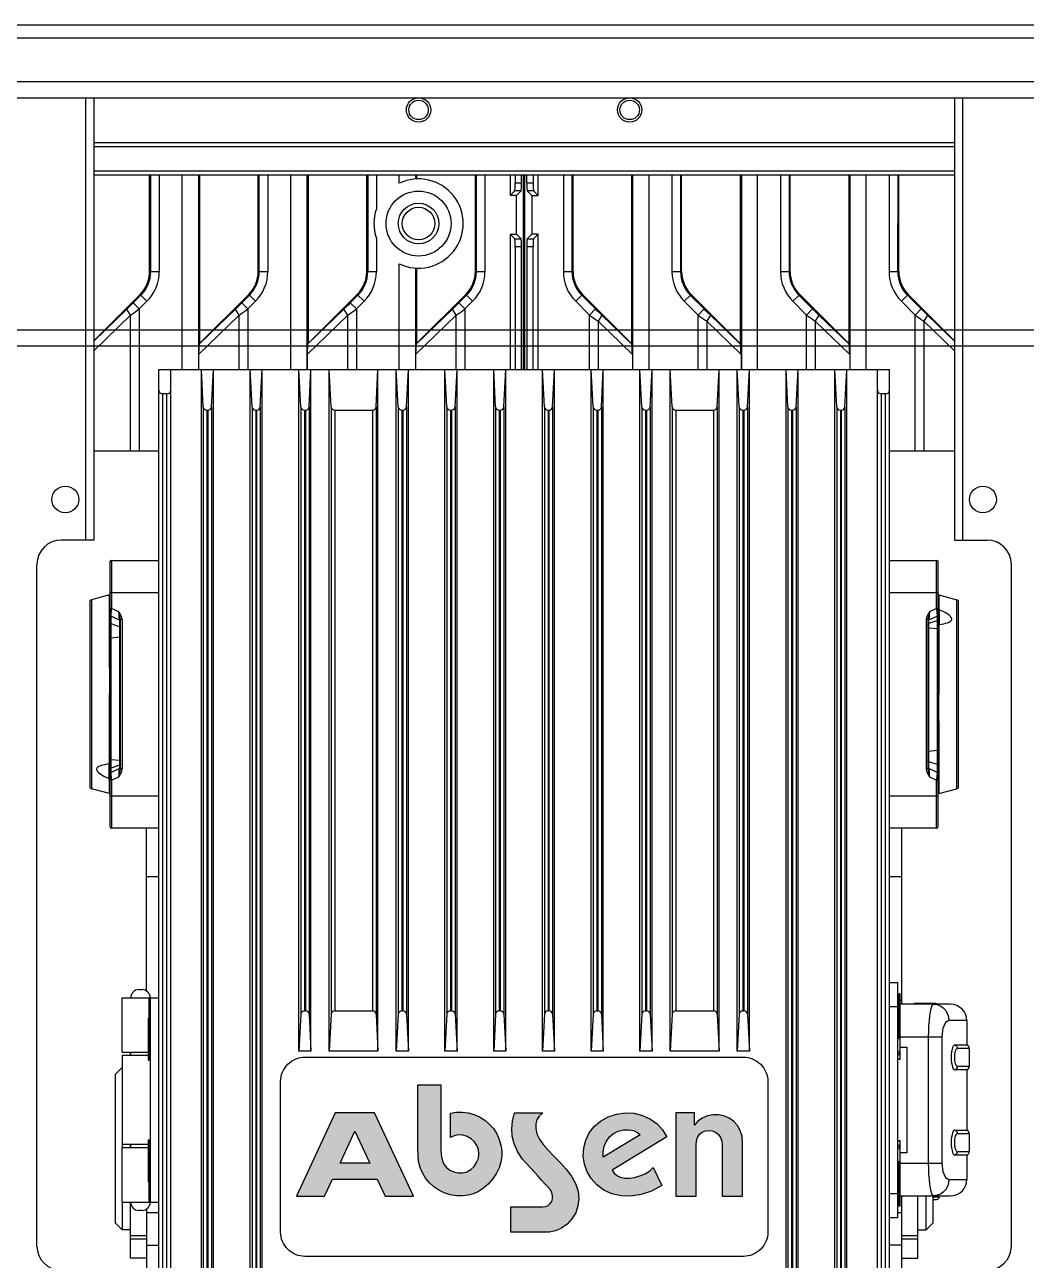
# Model space of a CAD drawing. Header units: millimetres. Extents: x -3132 to 28633, y 682 to 5849.
# Drawn here: x 23249.4 to 23372.7, y 4681 to 4833.2 of the extents above; entities that cross this region are included whole.
import ezdxf

# ---------------------------------------------------------------- set-up
doc = ezdxf.new("R2010")
doc.units = ezdxf.units.MM
doc.layers.add('02___PRT_ALL_AXES', color=7, linetype='Continuous')
doc.layers.add('标准', color=3, linetype='Continuous')

# ---------------------------------------------------------------- blocks, each defined once
blk = doc.blocks.new('ABSEN-LOGO')
at = {"layer": '标准'}
h = blk.add_hatch(color=30, dxfattribs=at)
h.dxf.hatch_style = 1
h.paths.add_polyline_path([(39230.02, -2106.45), (39230.02, -2114.34), (39230.05, -2115.09), (39230.17, -2115.7), (39230.39, -2116.21), (39230.71, -2116.64), (39231.12, -2116.96), (39231.61, -2117.19), (39232.15, -2117.31), (39232.71, -2117.29), (39233.23, -2117.15), (39233.69, -2116.89), (39234.1, -2116.51), (39234.42, -2116.04), (39234.63, -2115.51), (39234.7, -2114.96), (39234.64, -2114.43), (39234.46, -2113.92), (39234.16, -2113.46), (39233.75, -2113.09), (39233.25, -2112.81), (39232.71, -2112.66), (39232.15, -2112.63), (39231.64, -2112.73), (39231.2, -2112.93), (39231.2, -2109.93), (39231.89, -2109.81), (39232.62, -2109.8), (39233.37, -2109.9), (39234.1, -2110.1), (39234.79, -2110.41), (39235.42, -2110.8), (39235.98, -2111.28), (39236.48, -2111.85), (39236.9, -2112.49), (39237.21, -2113.17), (39237.42, -2113.87), (39237.52, -2114.56), (39237.52, -2115.24), (39237.41, -2115.95), (39237.18, -2116.67), (39236.84, -2117.4), (39236.39, -2118.08), (39235.85, -2118.7), (39235.27, -2119.2), (39234.66, -2119.59), (39234.03, -2119.87), (39233.37, -2120.06), (39232.66, -2120.14), (39231.92, -2120.12), (39231.16, -2120), (39230.43, -2119.76), (39229.76, -2119.44), (39229.14, -2119.02), (39228.6, -2118.52), (39228.13, -2117.94), (39227.74, -2117.3), (39227.46, -2116.62), (39227.27, -2115.89), (39227.2, -2115.12), (39227.19, -2114.28), (39227.19, -2106.45)])
h = blk.add_hatch(color=7, dxfattribs=at)
h.dxf.hatch_style = 1
h.paths.add_polyline_path([(39223.15, -2120.15), (39226.63, -2120.15), (39221.85, -2109.89), (39217, -2109.89), (39212.22, -2120.15), (39215.7, -2120.15), (39216.67, -2118.07), (39222.18, -2118.07)])
h.paths.add_polyline_path([(39219.43, -2112.16), (39221.26, -2116.09), (39217.6, -2116.09)], flags=16)
h.paths.add_polyline_path([(39261.44, -2114.46), (39261.44, -2113.88), (39261.48, -2113.37), (39261.62, -2112.92), (39261.87, -2112.54), (39262.21, -2112.28), (39262.6, -2112.12), (39263.01, -2112.07), (39263.43, -2112.13), (39263.83, -2112.28), (39264.19, -2112.55), (39264.45, -2112.92), (39264.61, -2113.38), (39264.66, -2113.88), (39264.66, -2114.4), (39264.66, -2120.15), (39267.18, -2120.15), (39267.18, -2113.54), (39267.1, -2112.78), (39266.88, -2112.08), (39266.53, -2111.46), (39266.07, -2110.94), (39265.51, -2110.54), (39264.88, -2110.27), (39264.21, -2110.13), (39263.51, -2110.13), (39262.83, -2110.27), (39262.2, -2110.55), (39261.66, -2110.94), (39261.24, -2111.41), (39261.24, -2109.89), (39258.94, -2109.89), (39258.94, -2120.15), (39261.44, -2120.15)])
h.paths.add_polyline_path([(39238.65, -2121.48), (39242.56, -2121.48), (39242.94, -2121.43), (39243.24, -2121.3), (39243.48, -2121.09), (39243.66, -2120.82), (39243.76, -2120.49), (39243.78, -2120.12), (39243.68, -2119.72), (39243.46, -2119.35), (39243.14, -2118.99), (39242.77, -2118.61), (39242.39, -2118.19), (39241.98, -2117.72), (39241.55, -2117.2), (39241.06, -2116.66), (39240.47, -2116.07), (39240.08, -2115.61), (39239.45, -2114.66), (39239.03, -2113.71), (39238.8, -2112.79), (39238.74, -2111.87), (39238.83, -2110.92), (39239.1, -2109.89), (39242.59, -2109.89), (39242.12, -2110.31), (39241.84, -2110.75), (39241.69, -2111.25), (39241.69, -2111.83), (39241.84, -2112.47), (39242.16, -2113.14), (39242.63, -2113.82), (39243.23, -2114.52), (39243.93, -2115.26), (39244.69, -2116.03), (39245.44, -2116.83), (39246.1, -2117.69), (39246.6, -2118.61), (39246.91, -2119.56), (39247, -2120.48), (39246.9, -2121.36), (39246.62, -2122.21), (39246.16, -2122.97), (39245.57, -2123.62), (39244.87, -2124.12), (39244.13, -2124.45), (39243.39, -2124.6), (39242.67, -2124.59), (39238.65, -2124.59)])
h.paths.add_polyline_path([(39257.83, -2112.84), (39251.1, -2116.95), (39251.37, -2117.35), (39251.7, -2117.63), (39252.11, -2117.83), (39252.61, -2117.94), (39253.2, -2117.95), (39253.84, -2117.86), (39254.52, -2117.68), (39255.18, -2117.42), (39255.73, -2117.05), (39256.14, -2116.63), (39257.22, -2118.86), (39255.96, -2119.55), (39254.67, -2119.98), (39253.41, -2120.17), (39252.2, -2120.14), (39251.08, -2119.88), (39250.08, -2119.41), (39249.22, -2118.77), (39248.53, -2118), (39248.02, -2117.15), (39247.69, -2116.22), (39247.55, -2115.24), (39247.61, -2114.23), (39247.86, -2113.26), (39248.29, -2112.38), (39248.9, -2111.59), (39249.68, -2110.92), (39250.62, -2110.4), (39251.65, -2110.05), (39252.74, -2109.89), (39253.82, -2109.95), (39254.86, -2110.21), (39255.81, -2110.66), (39256.64, -2111.27), (39257.31, -2112)])
h.paths.add_polyline_path([(39250.02, -2115.37), (39250.01, -2114.67), (39250.14, -2114), (39250.4, -2113.39), (39250.78, -2112.87), (39251.27, -2112.46), (39251.86, -2112.17), (39252.5, -2112), (39253.15, -2111.98), (39253.74, -2112.09), (39254.23, -2112.33), (39254.57, -2112.63)], flags=16)
blk.add_lwpolyline([(39213.28, -2103.04), (39267.28, -2103.04, -0.414214), (39270.28, -2106.04), (39270.28, -2124.59, -0.414214), (39267.28, -2127.59), (39213.28, -2127.59, -0.414214), (39210.28, -2124.59), (39210.28, -2106.04, -0.414214)], format="xyb", close=True)
at = {"color": 20, "linetype": 'Continuous'}
blk.add_lwpolyline([(39230.02, -2106.45), (39230.02, -2114.34), (39230.05, -2115.09), (39230.17, -2115.7), (39230.39, -2116.21), (39230.71, -2116.64), (39231.12, -2116.96), (39231.61, -2117.19), (39232.15, -2117.31), (39232.71, -2117.29), (39233.23, -2117.15), (39233.69, -2116.89), (39234.1, -2116.51), (39234.42, -2116.04), (39234.63, -2115.51), (39234.7, -2114.96), (39234.64, -2114.43), (39234.46, -2113.92), (39234.16, -2113.46), (39233.75, -2113.09), (39233.25, -2112.81), (39232.71, -2112.66), (39232.15, -2112.63), (39231.64, -2112.73), (39231.2, -2112.93), (39231.2, -2109.93), (39231.89, -2109.81), (39232.62, -2109.8), (39233.37, -2109.9), (39234.1, -2110.1), (39234.79, -2110.41), (39235.42, -2110.8), (39235.98, -2111.28), (39236.48, -2111.85), (39236.9, -2112.49), (39237.21, -2113.17), (39237.42, -2113.87), (39237.52, -2114.56), (39237.52, -2115.24), (39237.41, -2115.95), (39237.18, -2116.67), (39236.84, -2117.4), (39236.39, -2118.08), (39235.85, -2118.7), (39235.27, -2119.2), (39234.66, -2119.59), (39234.03, -2119.87), (39233.37, -2120.06), (39232.66, -2120.14), (39231.92, -2120.12), (39231.16, -2120), (39230.43, -2119.76), (39229.76, -2119.44), (39229.14, -2119.02), (39228.6, -2118.52), (39228.13, -2117.94), (39227.74, -2117.3), (39227.46, -2116.62), (39227.27, -2115.89), (39227.2, -2115.12), (39227.19, -2114.28), (39227.19, -2106.45)], close=True, dxfattribs=at)
at = {"color": 7, "linetype": 'Continuous'}
for points in [[(39223.15, -2120.15), (39226.63, -2120.15), (39221.85, -2109.89), (39217, -2109.89), (39212.22, -2120.15), (39215.7, -2120.15), (39216.67, -2118.07), (39222.18, -2118.07)], [(39238.65, -2121.48), (39242.56, -2121.48), (39242.94, -2121.43), (39243.24, -2121.3), (39243.48, -2121.09), (39243.66, -2120.82), (39243.76, -2120.49), (39243.78, -2120.12), (39243.68, -2119.72), (39243.46, -2119.35), (39243.14, -2118.99), (39242.77, -2118.61), (39242.39, -2118.19), (39241.98, -2117.72), (39241.55, -2117.2), (39241.06, -2116.66), (39240.47, -2116.07), (39240.08, -2115.61), (39239.45, -2114.66), (39239.03, -2113.71), (39238.8, -2112.79), (39238.74, -2111.87), (39238.83, -2110.92), (39239.1, -2109.89), (39242.59, -2109.89), (39242.12, -2110.31), (39241.84, -2110.75), (39241.69, -2111.25), (39241.69, -2111.83), (39241.84, -2112.47), (39242.16, -2113.14), (39242.63, -2113.82), (39243.23, -2114.52), (39243.93, -2115.26), (39244.69, -2116.03), (39245.44, -2116.83), (39246.1, -2117.69), (39246.6, -2118.61), (39246.91, -2119.56), (39247, -2120.48), (39246.9, -2121.36), (39246.62, -2122.21), (39246.16, -2122.97), (39245.57, -2123.62), (39244.87, -2124.12), (39244.13, -2124.45), (39243.39, -2124.6), (39242.67, -2124.59), (39238.65, -2124.59)], [(39257.83, -2112.84), (39251.1, -2116.95), (39251.37, -2117.35), (39251.7, -2117.63), (39252.11, -2117.83), (39252.61, -2117.94), (39253.2, -2117.95), (39253.84, -2117.86), (39254.52, -2117.68), (39255.18, -2117.42), (39255.73, -2117.05), (39256.14, -2116.63), (39257.22, -2118.86), (39255.96, -2119.55), (39254.67, -2119.98), (39253.41, -2120.17), (39252.2, -2120.14), (39251.08, -2119.88), (39250.08, -2119.41), (39249.22, -2118.77), (39248.53, -2118), (39248.02, -2117.15), (39247.69, -2116.22), (39247.55, -2115.24), (39247.61, -2114.23), (39247.86, -2113.26), (39248.29, -2112.38), (39248.9, -2111.59), (39249.68, -2110.92), (39250.62, -2110.4), (39251.65, -2110.05), (39252.74, -2109.89), (39253.82, -2109.95), (39254.86, -2110.21), (39255.81, -2110.66), (39256.64, -2111.27), (39257.31, -2112)], [(39261.44, -2114.46), (39261.44, -2113.88), (39261.48, -2113.37), (39261.62, -2112.92), (39261.87, -2112.54), (39262.21, -2112.28), (39262.6, -2112.12), (39263.01, -2112.07), (39263.43, -2112.13), (39263.83, -2112.28), (39264.19, -2112.55), (39264.45, -2112.92), (39264.61, -2113.38), (39264.66, -2113.88), (39264.66, -2114.4), (39264.66, -2120.15), (39267.18, -2120.15), (39267.18, -2113.54), (39267.1, -2112.78), (39266.88, -2112.08), (39266.53, -2111.46), (39266.07, -2110.94), (39265.51, -2110.54), (39264.88, -2110.27), (39264.21, -2110.13), (39263.51, -2110.13), (39262.83, -2110.27), (39262.2, -2110.55), (39261.66, -2110.94), (39261.24, -2111.41), (39261.24, -2109.89), (39258.94, -2109.89), (39258.94, -2120.15), (39261.44, -2120.15)], [(39219.43, -2112.16), (39221.26, -2116.09), (39217.6, -2116.09)], [(39250.02, -2115.37), (39250.01, -2114.67), (39250.14, -2114), (39250.4, -2113.39), (39250.78, -2112.87), (39251.27, -2112.46), (39251.86, -2112.17), (39252.5, -2112), (39253.15, -2111.98), (39253.74, -2112.09), (39254.23, -2112.33), (39254.57, -2112.63)]]:
    blk.add_lwpolyline(points, close=True, dxfattribs=at)
blk = doc.blocks.new('134567')
at = {"color": 7, "linetype": 'Continuous'}
for p, q in [((3244.08, 385.34), (3667.08, 385.34)), ((3244.08, 378.34), (3667.08, 378.34)), ((3244.08, 376.34), (3667.08, 376.34)), ((3401.58, 376.34), (3401.58, 321.84)), ((3402.58, 376.34), (3402.58, 321.84)), ((3508.58, 376.34), (3508.58, 321.84)), ((3509.58, 376.34), (3509.58, 321.84)), ((3402.58, 370.84), (3508.58, 370.84)), ((3402.58, 370.34), (3508.58, 370.34)), ((3402.58, 367.34), (3508.58, 367.34)), ((3402.58, 366.84), (3508.58, 366.84)), ((3409.46, 354.93), (3409.46, 366.84)), ((3409.59, 354.93), (3409.59, 366.84)), ((3410.65, 366.84), (3410.65, 354.93)), ((3413.46, 342.84), (3413.46, 366.84)), ((3415.46, 366.84), (3415.46, 342.84)), ((3415.6, 366.84), (3415.6, 346.04)), ((3422.83, 354.93), (3422.83, 366.84)), ((3422.96, 354.93), (3422.96, 366.84)), ((3424.02, 366.84), (3424.02, 354.93)), ((3426.83, 342.84), (3426.83, 366.84)), ((3428.83, 366.84), (3428.83, 342.84)), ((3428.97, 366.84), (3428.97, 346.04)), ((3436.2, 354.93), (3436.2, 366.84)), ((3436.33, 366.84), (3436.33, 354.93)), ((3437.39, 366.84), (3437.39, 362.65)), ((3440.2, 365.8), (3440.2, 366.84)), ((3442.2, 366.85), (3442.2, 366.33)), ((3442.34, 366.85), (3442.34, 366.34)), ((3449.57, 354.93), (3449.57, 366.84)), ((3449.7, 354.93), (3449.7, 366.84)), ((3450.76, 366.84), (3450.76, 354.93)), ((3453.86, 366.84), (3453.86, 364.3)), ((3454.48, 366.84), (3454.48, 365.87)), ((3454.48, 365.87), (3455.26, 365.87)), ((3455.26, 365.87), (3455.26, 366.84)), ((3455.48, 366.84), (3455.48, 342.84)), ((3455.68, 342.84), (3455.68, 366.84)), ((3455.9, 365.87), (3455.9, 366.84)), ((3455.9, 365.87), (3456.68, 365.87)), ((3456.68, 366.84), (3456.68, 365.87)), ((3457.3, 364.3), (3457.3, 366.84)), ((3460.41, 366.84), (3460.41, 354.93)), ((3461.46, 366.84), (3461.46, 354.93)), ((3461.6, 354.93), (3461.6, 366.84)), ((3468.82, 366.85), (3468.82, 346.04)), ((3468.97, 342.84), (3468.97, 366.85)), ((3470.96, 342.84), (3470.96, 366.84)), ((3473.78, 366.84), (3473.78, 354.93)), ((3474.83, 366.84), (3474.83, 354.93)), ((3474.97, 354.93), (3474.97, 366.84)), ((3482.19, 366.84), (3482.19, 346.04)), ((3482.34, 366.84), (3482.34, 342.84)), ((3484.33, 342.84), (3484.33, 366.84)), ((3487.15, 366.84), (3487.15, 354.93)), ((3488.21, 366.84), (3488.2, 354.93)), ((3488.34, 354.93), (3488.34, 366.84)), ((3495.56, 366.84), (3495.56, 346.04)), ((3495.71, 342.84), (3495.71, 366.84)), ((3497.7, 342.84), (3497.7, 366.84)), ((3500.52, 366.84), (3500.52, 354.93)), ((3501.58, 366.84), (3501.57, 354.93)), ((3501.71, 354.93), (3501.71, 366.84)), ((3454.43, 364.87), (3453.86, 364.3)), ((3454.64, 364.3), (3453.86, 364.3)), ((3455.21, 364.87), (3454.43, 364.87)), ((3455.21, 364.87), (3454.64, 364.3)), ((3454.64, 359.54), (3454.64, 364.3)), ((3456.52, 364.3), (3455.95, 364.87)), ((3456.73, 364.87), (3455.95, 364.87)), ((3456.52, 364.3), (3456.52, 359.54)), ((3456.52, 364.3), (3457.3, 364.3)), ((3457.3, 364.3), (3456.73, 364.87)), ((3453.86, 359.54), (3453.86, 342.84)), ((3454.43, 358.97), (3453.86, 359.54)), ((3453.86, 359.54), (3454.64, 359.54)), ((3455.21, 358.97), (3454.64, 359.54)), ((3456.52, 359.54), (3455.95, 358.97)), ((3457.3, 359.54), (3456.52, 359.54)), ((3457.3, 359.54), (3456.73, 358.97)), ((3457.3, 342.84), (3457.3, 359.54)), ((3437.39, 359.04), (3437.39, 354.93)), ((3454.43, 358.97), (3455.21, 358.97)), ((3454.48, 357.97), (3454.48, 342.84)), ((3455.26, 357.97), (3454.48, 357.97)), ((3455.26, 342.84), (3455.26, 357.97)), ((3455.9, 357.97), (3455.9, 342.84)), ((3456.68, 357.97), (3455.9, 357.97)), ((3455.95, 358.97), (3456.73, 358.97)), ((3456.68, 342.84), (3456.68, 357.97)), ((3409.46, 354.93), (3410.65, 354.93)), ((3422.83, 354.93), (3424.02, 354.93)), ((3436.2, 354.93), (3437.39, 354.93)), ((3440.2, 342.84), (3440.2, 355.88)), ((3442.2, 355.36), (3442.2, 342.84)), ((3442.34, 355.35), (3442.34, 346.04)), ((3449.57, 354.93), (3450.76, 354.93)), ((3460.41, 354.93), (3461.6, 354.93)), ((3473.78, 354.93), (3474.97, 354.93)), ((3487.15, 354.93), (3488.34, 354.93)), ((3500.52, 354.93), (3501.71, 354.93)), ((3408.29, 352.1), (3402.58, 346.39)), ((3407.43, 351.05), (3408.38, 352)), ((3409.13, 351.26), (3408.29, 352.1)), ((3421.66, 352.1), (3415.6, 346.04)), ((3420.8, 351.05), (3421.75, 352)), ((3422.5, 351.26), (3421.66, 352.1)), ((3435.03, 352.1), (3428.97, 346.04)), ((3435.12, 352), (3434.17, 351.05)), ((3435.87, 351.26), (3435.03, 352.1)), ((3448.4, 352.1), (3442.34, 346.04)), ((3447.54, 351.05), (3448.49, 352)), ((3449.24, 351.26), (3448.4, 352.1)), ((3462.77, 352.1), (3461.93, 351.26)), ((3462.67, 352), (3464.36, 350.32)), ((3468.82, 346.04), (3462.77, 352.1)), ((3476.14, 352.1), (3475.3, 351.26)), ((3476.04, 352), (3477.73, 350.32)), ((3482.19, 346.04), (3476.14, 352.1)), ((3489.51, 352.1), (3488.67, 351.26)), ((3489.41, 352), (3491.1, 350.32)), ((3495.56, 346.04), (3489.51, 352.1)), ((3502.88, 352.1), (3502.04, 351.26)), ((3502.78, 352), (3504.47, 350.32)), ((3508.58, 346.39), (3502.88, 352.1)), ((3406.65, 350.28), (3402.58, 346.36)), ((3407.11, 349.54), (3406.65, 350.28)), ((3407.43, 351.05), (3408.18, 350.31)), ((3408.18, 350.31), (3409.13, 351.26)), ((3408.18, 350.31), (3408.18, 332.84)), ((3420.02, 350.28), (3415.59, 346.01)), ((3420.48, 349.54), (3420.02, 350.28)), ((3420.8, 351.05), (3421.55, 350.31)), ((3421.55, 350.31), (3422.5, 351.26)), ((3421.55, 350.31), (3421.55, 342.84)), ((3433.39, 350.28), (3428.96, 346.01)), ((3433.85, 349.54), (3433.39, 350.28)), ((3434.17, 351.05), (3434.92, 350.31)), ((3434.92, 350.31), (3435.87, 351.26)), ((3434.92, 350.31), (3434.92, 342.84)), ((3446.76, 350.28), (3442.33, 346)), ((3447.22, 349.54), (3446.76, 350.28)), ((3447.54, 351.05), (3448.29, 350.31)), ((3448.29, 350.31), (3449.24, 351.26)), ((3448.29, 350.31), (3448.29, 342.84)), ((3461.93, 351.26), (3463.62, 349.57)), ((3463.62, 349.57), (3464.36, 350.32)), ((3475.3, 351.26), (3476.99, 349.57)), ((3476.99, 349.57), (3477.73, 350.32)), ((3488.67, 351.26), (3490.36, 349.57)), ((3490.36, 349.57), (3491.1, 350.32)), ((3502.04, 351.26), (3503.73, 349.57)), ((3503.73, 349.57), (3504.47, 350.32)), ((3402.58, 345.17), (3407.11, 349.54)), ((3407.11, 332.84), (3407.11, 349.54)), ((3415.52, 344.75), (3420.48, 349.54)), ((3420.48, 342.84), (3420.48, 349.54)), ((3428.89, 344.75), (3433.85, 349.54)), ((3433.85, 342.84), (3433.85, 349.54)), ((3442.26, 344.75), (3447.22, 349.54)), ((3447.22, 342.84), (3447.22, 349.54)), ((3463.62, 342.84), (3463.62, 349.57)), ((3465.15, 349.54), (3464.69, 348.8)), ((3464.69, 348.8), (3464.69, 342.84)), ((3464.69, 348.8), (3468.93, 344.7)), ((3468.86, 345.96), (3465.15, 349.54)), ((3476.99, 342.84), (3476.99, 349.57)), ((3478.52, 349.54), (3478.06, 348.8)), ((3478.06, 348.8), (3478.06, 342.84)), ((3478.06, 348.8), (3482.3, 344.7)), ((3482.23, 345.96), (3478.52, 349.54)), ((3490.36, 342.84), (3490.36, 349.57)), ((3491.89, 349.54), (3491.43, 348.8)), ((3491.43, 348.8), (3491.43, 342.84)), ((3491.43, 348.8), (3495.67, 344.7)), ((3495.6, 345.96), (3491.89, 349.54)), ((3503.73, 332.84), (3503.73, 349.57)), ((3505.26, 349.54), (3504.8, 348.8)), ((3504.8, 348.8), (3504.8, 332.84)), ((3504.8, 348.8), (3508.58, 345.14)), ((3508.58, 346.33), (3505.26, 349.54)), ((3415.52, 344.75), (3415.59, 346.01)), ((3415.59, 346.01), (3415.6, 346.04)), ((3428.89, 344.75), (3428.96, 346.01)), ((3428.96, 346.01), (3428.97, 346.04)), ((3442.26, 344.75), (3442.33, 346)), ((3442.33, 346), (3442.34, 346.04)), ((3468.82, 346.04), (3468.86, 345.96)), ((3468.93, 344.7), (3468.86, 345.96)), ((3482.19, 346.04), (3482.23, 345.96)), ((3482.3, 344.7), (3482.23, 345.96)), ((3495.56, 346.04), (3495.6, 345.96)), ((3495.67, 344.7), (3495.6, 345.96)), ((3415.52, 342.84), (3415.52, 344.75)), ((3428.89, 342.84), (3428.89, 344.75)), ((3442.26, 342.84), (3442.26, 344.75)), ((3468.93, 344.7), (3468.93, 342.84)), ((3482.3, 344.7), (3482.3, 342.84)), ((3495.67, 344.7), (3495.67, 342.84)), ((3410.58, -319.66), (3410.58, 342.84)), ((3410.58, 342.84), (3500.58, 342.84)), ((3412.08, -314.16), (3412.08, 342.84)), ((3416.07, 338.27), (3415.83, 342.84)), ((3415.83, -314.16), (3415.83, 342.84)), ((3417.09, 338.27), (3417.33, 342.84)), ((3417.33, -314.16), (3417.33, 342.84)), ((3421.83, -314.16), (3421.83, 342.84)), ((3422.07, 338.27), (3421.83, 342.84)), ((3423.09, 338.27), (3423.33, 342.84)), ((3423.33, -314.16), (3423.33, 342.84)), ((3427.83, 258.84), (3427.83, 342.84)), ((3428.07, 338.27), (3427.83, 342.84)), ((3429.09, 338.27), (3429.33, 342.84)), ((3429.33, 258.84), (3429.33, 342.84)), ((3431.58, 258.84), (3431.58, 342.84)), ((3431.82, 338.27), (3431.58, 342.84)), ((3437.34, 338.27), (3437.58, 342.84)), ((3437.58, 258.84), (3437.58, 342.84)), ((3440.07, 338.27), (3439.83, 342.84)), ((3439.83, 258.84), (3439.83, 342.84)), ((3441.09, 338.27), (3441.33, 342.84)), ((3441.33, 258.84), (3441.33, 342.84)), ((3446.07, 338.27), (3445.83, 342.84)), ((3445.83, 258.84), (3445.83, 342.84)), ((3447.09, 338.27), (3447.33, 342.84)), ((3447.33, 258.84), (3447.33, 342.84)), ((3451.83, 258.84), (3451.83, 342.84)), ((3452.07, 338.27), (3451.83, 342.84)), ((3453.09, 338.27), (3453.33, 342.84)), ((3453.33, 258.84), (3453.33, 342.84)), ((3457.83, 258.84), (3457.83, 342.84)), ((3458.07, 338.27), (3457.83, 342.84)), ((3459.09, 338.27), (3459.33, 342.84)), ((3459.33, 258.84), (3459.33, 342.84)), ((3463.83, 258.84), (3463.83, 342.84)), ((3464.07, 338.27), (3463.83, 342.84)), ((3465.09, 338.27), (3465.33, 342.84)), ((3465.33, 258.84), (3465.33, 342.84)), ((3470.07, 338.27), (3469.83, 342.84)), ((3469.83, 258.84), (3469.83, 342.84)), ((3471.09, 338.27), (3471.33, 342.84)), ((3471.33, 258.84), (3471.33, 342.84)), ((3473.82, 338.27), (3473.58, 342.84)), ((3473.58, 258.84), (3473.58, 342.84)), ((3479.34, 338.27), (3479.58, 342.84)), ((3479.58, 258.84), (3479.58, 342.84)), ((3481.83, 258.84), (3481.83, 342.84)), ((3482.07, 338.27), (3481.83, 342.84)), ((3483.09, 338.27), (3483.33, 342.84)), ((3483.33, 258.84), (3483.33, 342.84)), ((3487.83, -314.16), (3487.83, 342.84)), ((3488.07, 338.27), (3487.83, 342.84)), ((3489.09, 338.27), (3489.33, 342.84)), ((3489.33, -314.16), (3489.33, 342.84)), ((3493.83, -314.16), (3493.83, 342.84)), ((3494.07, 338.27), (3493.83, 342.84)), ((3495.09, 338.27), (3495.33, 342.84)), ((3495.33, -314.16), (3495.33, 342.84)), ((3499.08, -314.16), (3499.08, 342.84)), ((3500.58, -319.66), (3500.58, 342.84)), ((3411.08, -311.16), (3411.08, 339.84)), ((3411.58, 339.84), (3411.08, 339.84)), ((3411.58, -311.16), (3411.58, 339.84)), ((3499.58, -311.16), (3499.58, 339.84)), ((3500.08, 339.84), (3499.58, 339.84)), ((3500.08, -311.16), (3500.08, 339.84)), ((3416.07, 338.27), (3416.07, -309.58)), ((3417.09, 338.27), (3417.09, -309.58)), ((3422.07, 338.27), (3422.07, -309.58)), ((3423.09, 338.27), (3423.09, -309.58)), ((3428.07, 338.27), (3428.07, 263.42)), ((3429.09, 338.27), (3429.09, 263.42)), ((3431.82, 338.27), (3431.82, 263.42)), ((3437.34, 338.27), (3437.34, 263.42)), ((3440.07, 338.27), (3440.07, 263.42)), ((3441.09, 338.27), (3441.09, 263.42)), ((3446.07, 338.27), (3446.07, 263.42)), ((3447.09, 338.27), (3447.09, 263.42)), ((3452.07, 338.27), (3452.07, 263.42)), ((3453.09, 338.27), (3453.09, 263.42)), ((3458.07, 338.27), (3458.07, 263.42)), ((3459.09, 338.27), (3459.09, 263.42)), ((3464.07, 338.27), (3464.07, 263.42)), ((3465.09, 338.27), (3465.09, 263.42)), ((3470.07, 338.27), (3470.07, 263.42)), ((3471.09, 338.27), (3471.09, 263.42)), ((3473.82, 338.27), (3473.82, 263.42)), ((3479.34, 338.27), (3479.34, 263.42)), ((3482.07, 338.27), (3482.07, 263.42)), ((3483.09, 338.27), (3483.09, 263.42)), ((3488.07, 338.27), (3488.07, -309.58)), ((3489.09, 338.27), (3489.09, -309.58)), ((3494.07, 338.27), (3494.07, -309.58)), ((3495.09, 338.27), (3495.09, -309.58)), ((3416.52, 337.84), (3416.52, -309.16)), ((3416.52, 337.84), (3416.64, 337.84)), ((3416.64, 337.84), (3416.64, -309.16)), ((3422.52, 337.84), (3422.52, -309.16)), ((3422.52, 337.84), (3422.64, 337.84)), ((3422.64, 337.84), (3422.64, -309.16)), ((3428.52, 337.84), (3428.52, 263.84)), ((3428.52, 337.84), (3428.64, 337.84)), ((3428.64, 337.84), (3428.64, 263.84)), ((3432.27, 337.84), (3432.27, 263.84)), ((3432.27, 337.84), (3436.89, 337.84)), ((3436.89, 337.84), (3436.89, 263.84)), ((3440.52, 337.84), (3440.52, 263.84)), ((3440.52, 337.84), (3440.64, 337.84)), ((3440.64, 337.84), (3440.64, 263.84)), ((3446.52, 337.84), (3446.52, 263.84)), ((3446.52, 337.84), (3446.64, 337.84)), ((3446.64, 337.84), (3446.64, 263.84)), ((3452.52, 337.84), (3452.52, 263.84)), ((3452.52, 337.84), (3452.64, 337.84)), ((3452.64, 337.84), (3452.64, 263.84)), ((3458.52, 337.84), (3458.52, 263.84)), ((3458.52, 337.84), (3458.64, 337.84)), ((3458.64, 337.84), (3458.64, 263.84)), ((3464.52, 337.84), (3464.52, 263.84)), ((3464.52, 337.84), (3464.64, 337.84)), ((3464.64, 337.84), (3464.64, 263.84)), ((3470.52, 337.84), (3470.52, 263.84)), ((3470.52, 337.84), (3470.64, 337.84)), ((3470.64, 337.84), (3470.64, 263.84)), ((3474.27, 337.84), (3474.27, 263.84)), ((3474.27, 337.84), (3478.89, 337.84)), ((3478.89, 337.84), (3478.89, 263.84)), ((3482.52, 337.84), (3482.52, 263.84)), ((3482.52, 337.84), (3482.64, 337.84)), ((3482.64, 337.84), (3482.64, 263.84)), ((3488.52, 337.84), (3488.52, -309.16)), ((3488.52, 337.84), (3488.64, 337.84)), ((3488.64, 337.84), (3488.64, -309.16)), ((3494.52, 337.84), (3494.52, -309.16)), ((3494.52, 337.84), (3494.64, 337.84)), ((3494.64, 337.84), (3494.64, -309.16)), ((3402.58, 332.84), (3410.58, 332.84)), ((3500.58, 332.84), (3508.58, 332.84)), ((3402.58, 321.84), (3398.58, 321.84)), ((3508.58, 321.84), (3512.58, 321.84)), ((3395.58, 234.84), (3395.58, 318.84)), ((3404.58, 319.14), (3404.58, 306.15)), ((3404.78, 319.34), (3404.78, 313.41)), ((3404.78, 319.34), (3410.58, 319.34)), ((3500.58, 319.34), (3506.38, 319.34)), ((3506.38, 313.41), (3506.38, 319.34)), ((3506.58, 302.82), (3506.58, 319.14)), ((3515.58, 234.84), (3515.58, 318.84)), ((3410.58, 315.34), (3404.58, 315.34)), ((3506.58, 315.34), (3500.58, 315.34)), ((3402.08, 314.19), (3402.08, 291.49)), ((3404.51, 315.07), (3402.31, 314.48)), ((3402.31, 314.48), (3402.31, 291.2)), ((3404.51, 306.12), (3404.51, 315.07)), ((3506.66, 315.07), (3506.66, 313.28)), ((3506.66, 315.07), (3508.86, 314.48)), ((3508.86, 291.2), (3508.86, 314.48)), ((3509.08, 291.49), (3509.08, 314.19)), ((3404.58, 313.41), (3404.78, 313.41)), ((3404.71, 312.48), (3404.78, 313.41)), ((3404.71, 293.21), (3404.71, 312.48)), ((3404.71, 312.48), (3405.75, 312.02)), ((3405.68, 313.01), (3404.78, 313.41)), ((3405.75, 312.02), (3405.73, 312.42)), ((3505.41, 312.02), (3506.45, 312.48)), ((3506.38, 313.41), (3505.48, 313.01)), ((3506.38, 313.41), (3506.45, 312.48)), ((3506.38, 313.41), (3506.58, 313.41)), ((3506.45, 312.48), (3506.45, 293.21)), ((3506.68, 313.28), (3506.68, 311.44)), ((3405.75, 311.16), (3404.71, 311.5)), ((3405.75, 312.02), (3405.75, 293.67)), ((3405.82, 311.98), (3405.75, 312.02)), ((3405.88, 293.65), (3405.88, 312.04)), ((3406.08, 312.04), (3405.88, 312.04)), ((3406.08, 312.04), (3406.08, 293.65)), ((3505.08, 312.04), (3505.08, 293.65)), ((3505.28, 312.04), (3505.08, 312.04)), ((3505.28, 312.04), (3505.28, 293.65)), ((3505.41, 293.67), (3505.41, 312.02)), ((3505.41, 311.59), (3506.45, 311.93)), ((3505.41, 311.01), (3506.45, 310.93)), ((3506.66, 311.44), (3506.66, 302.82)), ((3404.71, 309.79), (3405.75, 309.92)), ((3404.51, 294.25), (3404.51, 302.86)), ((3404.58, 302.86), (3404.51, 302.86)), ((3404.58, 302.86), (3404.58, 286.54)), ((3506.58, 302.82), (3506.66, 302.82)), ((3506.58, 286.54), (3506.58, 299.54)), ((3506.66, 299.57), (3506.66, 290.61)), ((3506.45, 295.89), (3505.41, 295.77)), ((3404.48, 292.41), (3404.48, 294.25)), ((3405.75, 294.68), (3404.71, 294.76)), ((3405.75, 294.1), (3404.71, 293.75)), ((3506.45, 294.19), (3505.41, 294.53)), ((3404.51, 290.61), (3404.51, 292.4)), ((3404.55, 292.39), (3404.51, 292.4)), ((3404.57, 292.37), (3404.55, 292.39)), ((3405.75, 293.67), (3404.71, 293.21)), ((3404.78, 292.27), (3404.71, 293.21)), ((3404.78, 292.27), (3405.68, 292.67)), ((3405.88, 293.65), (3406.08, 293.65)), ((3505.08, 293.65), (3505.28, 293.65)), ((3505.34, 293.71), (3505.41, 293.67)), ((3505.41, 293.67), (3505.44, 293.27)), ((3506.45, 293.21), (3505.41, 293.67)), ((3505.48, 292.67), (3506.38, 292.27)), ((3506.45, 293.21), (3506.38, 292.27)), ((3404.51, 290.61), (3402.31, 291.2)), ((3404.78, 292.27), (3404.58, 292.27)), ((3404.78, 292.27), (3404.78, 286.34)), ((3506.38, 286.34), (3506.38, 292.27)), ((3506.58, 292.27), (3506.38, 292.27)), ((3506.66, 290.61), (3508.86, 291.2)), ((3404.58, 290.34), (3410.58, 290.34)), ((3500.58, 290.34), (3506.58, 290.34)), ((3410.58, 286.34), (3404.78, 286.34)), ((3409.08, 266.27), (3409.08, 286.34)), ((3506.38, 286.34), (3500.58, 286.34)), ((3502.08, 264.64), (3502.08, 286.34)), ((3410.58, 280.34), (3409.08, 280.34)), ((3502.08, 280.34), (3500.58, 280.34)), ((3408.13, 266.44), (3408.53, 266.44)), ((3500.58, 267.34), (3501.58, 267.34)), ((3501.58, 238.34), (3501.58, 267.34)), ((3409.42, 262.9), (3409.42, 265.44)), ((3409.42, 265.44), (3409.53, 265.44)), ((3409.53, 262.79), (3409.53, 265.44)), ((3501.78, 265.94), (3501.58, 265.74)), ((3501.78, 260.74), (3501.78, 265.94)), ((3501.88, 265.94), (3501.78, 265.94)), ((3501.88, 257.84), (3501.88, 265.94)), ((3501.88, 265.13), (3502.08, 265.13)), ((3428.07, 263.42), (3427.83, 258.84)), ((3428.52, 263.84), (3428.64, 263.84)), ((3429.09, 263.42), (3429.33, 258.84)), ((3431.82, 263.42), (3431.58, 258.84)), ((3432.27, 263.84), (3436.89, 263.84)), ((3437.34, 263.42), (3437.58, 258.84)), ((3440.07, 263.42), (3439.83, 258.84)), ((3440.52, 263.84), (3440.64, 263.84)), ((3441.09, 263.42), (3441.33, 258.84)), ((3446.07, 263.42), (3445.83, 258.84)), ((3446.52, 263.84), (3446.64, 263.84)), ((3447.09, 263.42), (3447.33, 258.84)), ((3452.07, 263.42), (3451.83, 258.84)), ((3452.52, 263.84), (3452.64, 263.84)), ((3453.09, 263.42), (3453.33, 258.84)), ((3458.07, 263.42), (3457.83, 258.84)), ((3458.52, 263.84), (3458.64, 263.84)), ((3459.09, 263.42), (3459.33, 258.84)), ((3464.07, 263.42), (3463.83, 258.84)), ((3464.52, 263.84), (3464.64, 263.84)), ((3465.09, 263.42), (3465.33, 258.84)), ((3470.07, 263.42), (3469.83, 258.84)), ((3470.52, 263.84), (3470.64, 263.84)), ((3471.09, 263.42), (3471.33, 258.84)), ((3473.82, 263.42), (3473.58, 258.84)), ((3474.27, 263.84), (3478.89, 263.84)), ((3479.34, 263.42), (3479.58, 258.84)), ((3482.07, 263.42), (3481.83, 258.84)), ((3482.52, 263.84), (3482.64, 263.84)), ((3483.09, 263.42), (3483.33, 258.84)), ((3501.58, 264.34), (3500.58, 264.34)), ((3508.09, 264.64), (3501.88, 264.64)), ((3506.27, 264.74), (3503.67, 264.74)), ((3409.28, 262.94), (3409.28, 257.74)), ((3409.28, 262.94), (3409.38, 262.94)), ((3409.38, 262.94), (3409.38, 257.74)), ((3409.38, 262.94), (3409.58, 262.74)), ((3510.09, 262.64), (3507.89, 262.64)), ((3510.09, 262.64), (3510.09, 259.64)), ((3501.78, 260.74), (3501.58, 260.94)), ((3501.62, 260.64), (3507.07, 260.64)), ((3501.88, 260.54), (3501.66, 260.54)), ((3501.88, 260.74), (3501.78, 260.74)), ((3501.78, 260.64), (3501.78, 260.54)), ((3505.39, 245.04), (3505.39, 260.64)), ((3507.07, 245.04), (3507.07, 260.64)), ((3429.33, 258.84), (3427.83, 258.84)), ((3437.58, 258.84), (3431.58, 258.84)), ((3441.33, 258.84), (3439.83, 258.84)), ((3447.33, 258.84), (3445.83, 258.84)), ((3453.33, 258.84), (3451.83, 258.84)), ((3459.33, 258.84), (3457.83, 258.84)), ((3465.33, 258.84), (3463.83, 258.84)), ((3471.33, 258.84), (3469.83, 258.84)), ((3479.58, 258.84), (3473.58, 258.84)), ((3483.33, 258.84), (3481.83, 258.84)), ((3501.88, 259.34), (3502.69, 259.34)), ((3502.69, 259.34), (3502.69, 246.34)), ((3508.62, 259.64), (3510.09, 259.64)), ((3510.39, 259.19), (3508.91, 259.19)), ((3510.39, 259.19), (3510.39, 257)), ((3406.08, 258.74), (3409.28, 258.74)), ((3409.28, 258.34), (3406.08, 258.34)), ((3407.08, 258.74), (3407.08, 258.34)), ((3407.13, 258.34), (3407.13, 258.74)), ((3409.28, 257.74), (3409.38, 257.74)), ((3409.38, 257.74), (3409.58, 257.95)), ((3501.58, 257.89), (3501.88, 257.96)), ((3501.88, 257.84), (3501.58, 257.84)), ((3406.08, 256.84), (3405.23, 255.99)), ((3405.23, 255.99), (3405.23, 237.69)), ((3510.09, 256.54), (3508.62, 256.54)), ((3508.91, 257), (3510.39, 257)), ((3510.09, 256.54), (3510.09, 249.14)), ((3508.62, 249.14), (3510.09, 249.14)), ((3510.39, 248.69), (3508.91, 248.69)), ((3510.39, 248.69), (3510.39, 246.5)), ((3406.08, 247.34), (3406.08, 246.94)), ((3409.28, 247.34), (3406.08, 247.34)), ((3409.28, 246.94), (3406.08, 246.94)), ((3407.08, 247.34), (3407.08, 246.94)), ((3407.13, 246.94), (3407.13, 247.34)), ((3409.28, 247.94), (3409.28, 242.74)), ((3409.28, 247.94), (3409.38, 247.94)), ((3409.38, 247.94), (3409.38, 242.74)), ((3409.38, 247.94), (3409.58, 247.74)), ((3501.58, 247.84), (3501.88, 247.84)), ((3501.88, 247.73), (3501.58, 247.8)), ((3501.88, 239.74), (3501.88, 247.84)), ((3501.66, 245.14), (3501.88, 245.14)), ((3502.69, 246.34), (3501.88, 246.34)), ((3510.09, 246.04), (3508.62, 246.04)), ((3508.91, 246.5), (3510.39, 246.5)), ((3510.09, 246.04), (3510.09, 243.04)), ((3501.78, 244.94), (3501.58, 244.74)), ((3501.62, 245.04), (3507.07, 245.04)), ((3501.78, 239.74), (3501.78, 244.94)), ((3501.88, 244.94), (3501.78, 244.94)), ((3409.28, 242.74), (3409.38, 242.74)), ((3409.38, 242.74), (3409.58, 242.95)), ((3409.42, 240.24), (3409.42, 242.78)), ((3409.53, 240.24), (3409.53, 242.89)), ((3507.89, 243.04), (3510.09, 243.04)), ((3500.58, 241.34), (3501.58, 241.34)), ((3501.88, 241.04), (3508.09, 241.04)), ((3502.08, 226.74), (3502.08, 241.04)), ((3504.08, 233.34), (3504.08, 241.04)), ((3505.08, 236.84), (3505.08, 241.04)), ((3505.93, 237.69), (3505.93, 241.04)), ((3506.54, 240.94), (3505.93, 240.94)), ((3505.93, 240.9), (3506.74, 240.9)), ((3505.93, 240.6), (3506.36, 240.6)), ((3506.17, 240.94), (3506.17, 241.04)), ((3506.54, 240.94), (3506.74, 240.9)), ((3406.08, 240.24), (3406.08, 236.84)), ((3407.08, 240.24), (3407.08, 233.34)), ((3408.53, 239.24), (3408.13, 239.24)), ((3409.08, 239.42), (3409.08, 226.74)), ((3409.53, 240.24), (3409.42, 240.24)), ((3501.78, 239.74), (3501.58, 239.94)), ((3501.88, 239.74), (3501.78, 239.74)), ((3406.08, 236.84), (3405.23, 237.69)), ((3410.58, 238.92), (3409.08, 238.92)), ((3501.58, 238.34), (3500.58, 238.34)), ((3502.08, 238.92), (3501.58, 238.92)), ((3505.08, 236.84), (3505.93, 237.69)), ((3407.08, 236.84), (3406.08, 236.84)), ((3409.08, 236.1), (3407.08, 236.1)), ((3504.08, 236.1), (3502.08, 236.1)), ((3504.08, 236.84), (3505.08, 236.84)), ((3407.08, 235.74), (3409.08, 235.74)), ((3409.08, 234.97), (3410.58, 234.97)), ((3502.08, 234.97), (3500.58, 234.97)), ((3502.08, 235.74), (3504.08, 235.74)), ((3409.08, 233.34), (3407.08, 233.34)), ((3502.08, 233.34), (3504.08, 233.34))]:
    blk.add_line(p, q, dxfattribs=at)
for points in [[(3407.43, 351.05), (3407.16, 350.79), (3406.9, 350.53), (3406.65, 350.28)], [(3407.11, 349.54), (3407.46, 349.79), (3407.82, 350.04), (3408.18, 350.31)], [(3420.8, 351.05), (3420.53, 350.79), (3420.27, 350.53), (3420.02, 350.28)], [(3420.48, 349.54), (3420.83, 349.79), (3421.19, 350.04), (3421.55, 350.31)], [(3434.17, 351.05), (3433.9, 350.79), (3433.64, 350.53), (3433.39, 350.28)], [(3433.85, 349.54), (3434.2, 349.79), (3434.56, 350.04), (3434.92, 350.31)], [(3447.54, 351.05), (3447.27, 350.79), (3447.01, 350.53), (3446.76, 350.28)], [(3447.22, 349.54), (3447.57, 349.79), (3447.93, 350.04), (3448.29, 350.31)], [(3465.15, 349.54), (3464.89, 349.79), (3464.63, 350.05), (3464.36, 350.32)], [(3478.52, 349.54), (3478.26, 349.79), (3478, 350.05), (3477.73, 350.32)], [(3491.89, 349.54), (3491.63, 349.79), (3491.37, 350.05), (3491.1, 350.32)], [(3505.26, 349.54), (3505, 349.79), (3504.74, 350.05), (3504.47, 350.32)], [(3463.62, 349.57), (3463.98, 349.31), (3464.34, 349.05), (3464.69, 348.8)], [(3476.99, 349.57), (3477.35, 349.31), (3477.71, 349.05), (3478.06, 348.8)], [(3490.36, 349.57), (3490.72, 349.31), (3491.08, 349.05), (3491.43, 348.8)], [(3503.73, 349.57), (3504.09, 349.31), (3504.45, 349.05), (3504.8, 348.8)], [(3404.71, 312.48), (3404.65, 312.52), (3404.6, 312.57), (3404.58, 312.64)], [(3405.73, 312.42), (3405.71, 312.7), (3405.68, 313.01)], [(3406.08, 312.04), (3406.03, 312.35), (3405.88, 312.68), (3405.68, 313.01)], [(3405.88, 312.04), (3405.85, 312.33), (3405.78, 312.65), (3405.68, 313.01)], [(3505.48, 313.01), (3505.28, 312.68), (3505.14, 312.35), (3505.08, 312.04)], [(3505.48, 313.01), (3505.39, 312.65), (3505.32, 312.33), (3505.28, 312.04)], [(3505.48, 313.01), (3505.46, 312.7), (3505.44, 312.42), (3505.41, 312.02)], [(3506.58, 312.64), (3506.57, 312.57), (3506.52, 312.52), (3506.45, 312.48)], [(3506.66, 313.28), (3506.62, 313.3), (3506.59, 313.32), (3506.58, 313.35)], [(3506.68, 313.28), (3506.67, 313.28), (3506.67, 313.28), (3506.66, 313.28)], [(3506.68, 311.44), (3506.98, 311.48), (3507.25, 311.53), (3507.48, 311.58), (3507.68, 311.63), (3507.85, 311.7), (3507.98, 311.76), (3508.09, 311.83), (3508.17, 311.91), (3508.22, 311.98), (3508.24, 312.06), (3508.24, 312.13), (3508.22, 312.22), (3508.17, 312.31), (3508.1, 312.41), (3507.99, 312.51), (3507.86, 312.62), (3507.69, 312.74), (3507.49, 312.87), (3507.26, 313), (3506.99, 313.13), (3506.68, 313.28)], [(3404.71, 311.5), (3404.64, 311.54), (3404.6, 311.6), (3404.58, 311.66)], [(3405.75, 311.16), (3405.82, 311.12), (3405.87, 311.06), (3405.88, 310.99)], [(3405.88, 311.85), (3405.87, 311.92), (3405.82, 311.98)], [(3505.28, 311.43), (3505.3, 311.49), (3505.34, 311.55), (3505.41, 311.59)], [(3505.28, 311.04), (3505.3, 311.03), (3505.34, 311.02), (3505.41, 311.01)], [(3505.41, 312.02), (3505.35, 311.98), (3505.3, 311.92)], [(3506.45, 311.93), (3506.52, 311.97), (3506.57, 312.03), (3506.58, 312.1)], [(3506.58, 310.9), (3506.57, 310.91), (3506.52, 310.92), (3506.45, 310.93)], [(3506.58, 311.53), (3506.59, 311.49), (3506.62, 311.46), (3506.66, 311.44)], [(3506.66, 311.44), (3506.67, 311.44), (3506.67, 311.44), (3506.68, 311.44)], [(3404.71, 309.79), (3404.64, 309.78), (3404.6, 309.76), (3404.58, 309.74)], [(3405.75, 309.92), (3405.82, 309.93), (3405.87, 309.95), (3405.88, 309.98)], [(3404.51, 306.12), (3404.55, 306.13), (3404.57, 306.13), (3404.58, 306.15)], [(3404.51, 306.12), (3404.52, 305.05), (3404.52, 303.96), (3404.51, 302.86)], [(3404.58, 302.86), (3404.59, 303.97), (3404.59, 305.06), (3404.58, 306.15)], [(3506.58, 302.82), (3506.58, 301.72), (3506.58, 300.62), (3506.58, 299.54)], [(3506.66, 299.57), (3506.65, 300.64), (3506.65, 301.73), (3506.66, 302.82)], [(3506.66, 299.57), (3506.62, 299.56), (3506.59, 299.55), (3506.58, 299.54)], [(3505.28, 295.71), (3505.3, 295.73), (3505.34, 295.75), (3505.41, 295.77)], [(3506.58, 295.95), (3506.57, 295.93), (3506.52, 295.91), (3506.45, 295.89)], [(3404.48, 294.25), (3404.18, 294.21), (3403.92, 294.16), (3403.69, 294.11), (3403.49, 294.05), (3403.32, 293.99), (3403.18, 293.92), (3403.08, 293.85), (3403, 293.78), (3402.95, 293.71), (3402.93, 293.63), (3402.93, 293.55), (3402.95, 293.47), (3402.99, 293.38), (3403.07, 293.28), (3403.17, 293.18), (3403.31, 293.06), (3403.48, 292.95), (3403.68, 292.82), (3403.91, 292.69), (3404.18, 292.56), (3404.48, 292.41)], [(3404.51, 294.25), (3404.5, 294.25), (3404.49, 294.25), (3404.48, 294.25)], [(3404.51, 294.25), (3404.55, 294.23), (3404.57, 294.2), (3404.58, 294.16)], [(3404.71, 294.76), (3404.64, 294.76), (3404.6, 294.78), (3404.58, 294.79)], [(3405.75, 294.68), (3405.82, 294.67), (3405.87, 294.66), (3405.88, 294.64)], [(3405.88, 294.26), (3405.87, 294.19), (3405.82, 294.14), (3405.75, 294.1)], [(3505.41, 294.53), (3505.34, 294.57), (3505.3, 294.63), (3505.28, 294.69)], [(3506.58, 294.02), (3506.57, 294.09), (3506.52, 294.15), (3506.45, 294.19)], [(3404.48, 292.41), (3404.49, 292.41), (3404.5, 292.41), (3404.51, 292.4)], [(3404.71, 293.75), (3404.64, 293.72), (3404.6, 293.66), (3404.58, 293.59)], [(3404.58, 293.05), (3404.6, 293.11), (3404.64, 293.17), (3404.71, 293.21)], [(3405.68, 292.67), (3405.71, 292.99), (3405.73, 293.27), (3405.75, 293.67)], [(3405.68, 292.67), (3405.88, 293.01), (3406.03, 293.33), (3406.08, 293.65)], [(3405.68, 292.67), (3405.78, 293.04), (3405.85, 293.36), (3405.88, 293.65)], [(3405.75, 293.67), (3405.82, 293.71), (3405.87, 293.77)], [(3505.08, 293.65), (3505.14, 293.33), (3505.28, 293.01), (3505.48, 292.67)], [(3505.28, 293.83), (3505.3, 293.77), (3505.34, 293.71)], [(3505.28, 293.65), (3505.32, 293.36), (3505.39, 293.04), (3505.48, 292.67)], [(3505.44, 293.27), (3505.46, 292.99), (3505.48, 292.67)], [(3506.45, 293.21), (3506.52, 293.17), (3506.57, 293.12), (3506.58, 293.05)], [(3505.39, 260.64), (3505.4, 261.32), (3505.43, 262), (3505.48, 262.65), (3505.54, 263.21), (3505.62, 263.7), (3505.71, 264.11), (3505.8, 264.4), (3505.9, 264.58), (3506, 264.64)], [(3506, 264.64), (3506.42, 264.59), (3506.81, 264.45), (3507.16, 264.22), (3507.46, 263.92), (3507.69, 263.53), (3507.84, 263.1), (3507.89, 262.64)], [(3507.07, 260.64), (3507.08, 261), (3507.13, 261.36), (3507.2, 261.7), (3507.3, 262), (3507.42, 262.26), (3507.57, 262.46), (3507.72, 262.6), (3507.89, 262.64)], [(3508.62, 259.64), (3508.52, 259.61), (3508.43, 259.49), (3508.35, 259.3), (3508.27, 259.06), (3508.22, 258.76), (3508.18, 258.44), (3508.17, 258.09), (3508.18, 257.75), (3508.22, 257.43), (3508.27, 257.13), (3508.34, 256.89), (3508.43, 256.7), (3508.52, 256.58), (3508.62, 256.54)], [(3508.91, 257), (3508.83, 257.03), (3508.77, 257.13), (3508.7, 257.28), (3508.65, 257.47), (3508.62, 257.71), (3508.6, 257.96), (3508.6, 258.22), (3508.62, 258.48), (3508.65, 258.71), (3508.7, 258.91), (3508.77, 259.06), (3508.83, 259.15), (3508.91, 259.19)], [(3508.62, 259.64), (3508.73, 259.57), (3508.83, 259.46), (3508.89, 259.33), (3508.91, 259.19)], [(3501.58, 258.67), (3501.74, 258.62), (3501.88, 258.6)], [(3501.58, 258.36), (3501.59, 258.36), (3501.67, 258.41), (3501.76, 258.45), (3501.86, 258.49), (3501.88, 258.5)], [(3508.91, 257), (3508.89, 256.86), (3508.83, 256.73), (3508.74, 256.62), (3508.62, 256.54)], [(3508.62, 249.14), (3508.52, 249.11), (3508.43, 248.99), (3508.35, 248.8), (3508.27, 248.56), (3508.22, 248.26), (3508.18, 247.94), (3508.17, 247.59), (3508.18, 247.25), (3508.22, 246.93), (3508.27, 246.63), (3508.34, 246.39), (3508.43, 246.2), (3508.52, 246.08), (3508.62, 246.04)], [(3508.91, 246.5), (3508.83, 246.53), (3508.77, 246.63), (3508.7, 246.78), (3508.65, 246.97), (3508.62, 247.21), (3508.6, 247.46), (3508.6, 247.72), (3508.62, 247.98), (3508.65, 248.21), (3508.7, 248.41), (3508.77, 248.56), (3508.83, 248.65), (3508.91, 248.69)], [(3508.62, 249.14), (3508.73, 249.07), (3508.83, 248.96), (3508.89, 248.83), (3508.91, 248.69)], [(3501.88, 247.18), (3501.86, 247.2), (3501.76, 247.24), (3501.67, 247.28), (3501.59, 247.32), (3501.58, 247.33)], [(3501.88, 247.09), (3501.75, 247.07), (3501.58, 247.02)], [(3508.91, 246.5), (3508.89, 246.36), (3508.83, 246.23), (3508.74, 246.12), (3508.62, 246.04)], [(3506, 241.04), (3505.9, 241.11), (3505.8, 241.29), (3505.71, 241.58), (3505.62, 241.99), (3505.54, 242.48), (3505.48, 243.04), (3505.43, 243.69), (3505.4, 244.37), (3505.39, 245.04)], [(3507.89, 243.04), (3507.73, 243.09), (3507.57, 243.22), (3507.43, 243.42), (3507.3, 243.69), (3507.2, 243.99), (3507.12, 244.34), (3507.08, 244.7), (3507.07, 245.04)], [(3507.89, 243.04), (3507.84, 242.6), (3507.71, 242.19), (3507.49, 241.82), (3507.2, 241.5), (3506.84, 241.25), (3506.43, 241.1), (3506, 241.04)]]:
    blk.add_lwpolyline(points, dxfattribs=at)
for centre, radius in [((3442.58, 374.84), 1.5), ((3468.58, 374.84), 1.5), ((3442.58, 374.84), 1.2), ((3468.58, 374.84), 1.2), ((3442.58, 360.84), 4), ((3442.58, 360.84), 2.5), ((3442.58, 360.84), 2), ((3512.08, 326.84), 1.65)]:
    blk.add_circle(centre, radius, dxfattribs=at)
for centre, radius, start, end in [((3442.58, 360.84), 5.5, 244.37, 115.63), ((3442.58, 360.84), 5.5, 160.8658, 199.1342), ((3405.46, 354.93), 4, 315, 360), ((3405.46, 354.93), 4.13, 315, 360), ((3405.46, 354.93), 5.19, 315, 360), ((3418.83, 354.93), 4, 315, 360), ((3418.83, 354.93), 4.13, 315, 360), ((3418.83, 354.93), 5.19, 315, 360), ((3432.2, 354.93), 4, 315, 360), ((3432.2, 354.93), 4.13, 315, 0), ((3432.2, 354.93), 5.19, 315, 360), ((3445.57, 354.93), 4, 315, 360), ((3445.57, 354.93), 4.13, 315, 360), ((3445.57, 354.93), 5.19, 315, 360), ((3465.6, 354.93), 5.19, 180, 225), ((3465.6, 354.93), 4.13, 180, 225), ((3465.6, 354.93), 4, 180, 225), ((3478.97, 354.93), 5.19, 180, 225), ((3478.97, 354.93), 4.13, 180, 225), ((3478.97, 354.93), 4, 180, 225), ((3492.34, 354.93), 5.19, 180, 225), ((3492.34, 354.93), 4.13, 180, 225), ((3492.34, 354.93), 4, 180, 225), ((3505.71, 354.93), 5.19, 180, 225), ((3505.71, 354.93), 4.13, 180, 225), ((3505.71, 354.93), 4, 180, 225), ((3398.58, 318.84), 3, 90, 180), ((3512.58, 318.84), 3, 0, 90), ((3404.78, 319.14), 0.2, 90, 180), ((3506.38, 319.14), 0.2, 0, 90), ((3506.68, 315.17), 0.1, 180, 255), ((3402.38, 314.19), 0.3, 105, 180), ((3404.48, 315.17), 0.1, 285, 335), ((3508.78, 314.19), 0.3, 0, 75), ((3402.38, 291.49), 0.3, 180, 255), ((3508.78, 291.49), 0.3, 285, 0), ((3404.48, 290.52), 0.1, 0, 75), ((3506.68, 290.52), 0.1, 105, 180), ((3404.78, 286.54), 0.2, 180, 270), ((3506.38, 286.54), 0.2, 270, 0), ((3408.13, 265.44), 1, 90, 180), ((3408.53, 265.44), 1, 0, 90), ((3503.67, 264.64), 0.1, 90.0754, 180), ((3506.27, 264.64), 0.1, 0, 90), ((3508.09, 262.64), 2, 0, 90), ((3509.89, 259.19), 0.5, 0, 66.4218), ((3509.89, 257), 0.5, 293.5782, 0), ((3509.89, 248.69), 0.5, 0, 66.4218), ((3509.89, 246.5), 0.5, 293.5782, 0), ((3508.09, 243.04), 2, 270, 0), ((3506.36, 240.99), 0.39, 270, 346.4482), ((3408.13, 240.24), 1, 180, 270), ((3408.53, 240.24), 1, 270, 0), ((3398.58, 234.84), 3, 180, 270), ((3512.58, 234.84), 3, 270, 0)]:
    blk.add_arc(centre, radius, start, end, dxfattribs=at)
for centre, major_axis, ratio, start_param, end_param in [((3454.43, 365.87), (0, 1), 0.052408, -3.089233, -1.570796), ((3455.21, 365.87), (0, 1), 0.052408, -3.089233, -1.570796), ((3455.96, 365.87), (0, 1), 0.052408, -4.712389, -3.193953), ((3456.74, 365.87), (0, 1), 0.052408, -4.712389, -3.193953), ((3454.43, 357.97), (0, 1), 0.052408, -1.570796, -0.05236), ((3455.21, 357.97), (0, 1), 0.052408, -1.570796, -0.05236), ((3455.96, 357.97), (0, 1), 0.052408, 0.05236, 1.570796), ((3456.74, 357.97), (0, 1), 0.052408, 0.05236, 1.570796), ((3411.08, 340.34), (0.5, 0), 1, -3.141593, -1.570796), ((3411.58, 340.34), (0.5, 0), 1, -1.570796, 0), ((3499.58, 340.34), (0.5, 0), 1, -3.141593, -1.570796), ((3500.08, 340.34), (0.5, 0), 1, -1.570796, 0), ((3416.52, 338.29), (0, 0.45), 1, -4.660029, -3.141593), ((3416.64, 338.29), (0, 0.45), 1, -3.141593, -1.623156), ((3422.52, 338.29), (0, 0.45), 1, -4.660029, -3.141593), ((3422.64, 338.29), (0, 0.45), 1, -3.141593, -1.623156), ((3428.52, 338.29), (0, 0.45), 1, -4.660029, -3.141593), ((3428.64, 338.29), (0, 0.45), 1, -3.141593, -1.623156), ((3432.27, 338.29), (0, 0.45), 1, -4.660029, -3.141593), ((3436.89, 338.29), (0, 0.45), 1, -3.141593, -1.623156), ((3440.52, 338.29), (0, 0.45), 1, -4.660029, -3.141593), ((3440.64, 338.29), (0, 0.45), 1, -3.141593, -1.623156), ((3446.52, 338.29), (0, 0.45), 1, -4.660029, -3.141593), ((3446.64, 338.29), (0, 0.45), 1, -3.141593, -1.623156), ((3452.52, 338.29), (0, 0.45), 1, -4.660029, -3.141593), ((3452.64, 338.29), (0, 0.45), 1, -3.141593, -1.623156), ((3458.52, 338.29), (0, 0.45), 1, -4.660029, -3.141593), ((3458.64, 338.29), (0, 0.45), 1, -3.141593, -1.623156), ((3464.52, 338.29), (0, 0.45), 1, -4.660029, -3.141593), ((3464.64, 338.29), (0, 0.45), 1, -3.141593, -1.623156), ((3470.52, 338.29), (0, 0.45), 1, -4.660029, -3.141593), ((3470.64, 338.29), (0, 0.45), 1, -3.141593, -1.623156), ((3474.27, 338.29), (0, 0.45), 1, -4.660029, -3.141593), ((3478.89, 338.29), (0, 0.45), 1, -3.141593, -1.623156), ((3482.52, 338.29), (0, 0.45), 1, -4.660029, -3.141593), ((3482.64, 338.29), (0, 0.45), 1, -3.141593, -1.623156), ((3488.52, 338.29), (0, 0.45), 1, -4.660029, -3.141593), ((3488.64, 338.29), (0, 0.45), 1, -3.141593, -1.623156), ((3494.52, 338.29), (0, 0.45), 1, -4.660029, -3.141593), ((3494.64, 338.29), (0, 0.45), 1, -3.141593, -1.623156), ((3428.52, 263.39), (0, 0.45), 1, 0, 1.518436), ((3428.64, 263.39), (0, 0.45), 1, -1.518436, 0), ((3432.27, 263.39), (0, 0.45), 1, 0, 1.518436), ((3436.89, 263.39), (0, 0.45), 1, -1.518436, 0), ((3440.52, 263.39), (0, 0.45), 1, 0, 1.518436), ((3440.64, 263.39), (0, 0.45), 1, -1.518436, 0), ((3446.52, 263.39), (0, 0.45), 1, 0, 1.518436), ((3446.64, 263.39), (0, 0.45), 1, -1.518436, 0), ((3452.52, 263.39), (0, 0.45), 1, 0, 1.518436), ((3452.64, 263.39), (0, 0.45), 1, -1.518436, 0), ((3458.52, 263.39), (0, 0.45), 1, 0, 1.518436), ((3458.64, 263.39), (0, 0.45), 1, -1.518436, 0), ((3464.52, 263.39), (0, 0.45), 1, 0, 1.518436), ((3464.64, 263.39), (0, 0.45), 1, -1.518436, 0), ((3470.52, 263.39), (0, 0.45), 1, 0, 1.518436), ((3470.64, 263.39), (0, 0.45), 1, -1.518436, 0), ((3474.27, 263.39), (0, 0.45), 1, 0, 1.518436), ((3478.89, 263.39), (0, 0.45), 1, -1.518436, 0), ((3482.52, 263.39), (0, 0.45), 1, 0, 1.518436), ((3482.64, 263.39), (0, 0.45), 1, -1.518436, 0), ((3502.08, 260.76), (0.343, -0.413), 0.881757, -2.326461, -1.170463), ((3502.08, 260.25), (1.03, -1.24), 0.881757, -1.095502, -0.889562), ((3502.08, 245.44), (1.03, 1.24), 0.881757, 0.889562, 1.095502), ((3502.08, 244.93), (0.343, 0.413), 0.881757, 1.170465, 2.326461)]:
    blk.add_ellipse(centre, major_axis=major_axis, ratio=ratio, start_param=start_param, end_param=end_param, dxfattribs=at)
at = {"layer": '02___PRT_ALL_AXES', "color": 7, "linetype": 'Continuous'}
for p, q in [((3406.08, 258.74), (3406.08, 265.44)), ((3406.08, 265.44), (3409.42, 265.44)), ((3409.53, 265.44), (3410.58, 265.44)), ((3409.58, 240.24), (3409.58, 265.44)), ((3406.08, 258.34), (3406.08, 247.34)), ((3406.08, 240.24), (3406.08, 246.94)), ((3406.08, 240.24), (3409.42, 240.24)), ((3409.53, 240.24), (3410.58, 240.24))]:
    blk.add_line(p, q, dxfattribs=at)
blk.add_circle((3399.08, 326.84), 1.65, dxfattribs=at)
blk.add_blockref('ABSEN-LOGO', (-35784.69, 2361.16))
blk = doc.blocks.new('*U299')
blk.add_blockref('134567', (-3455.58, -17.84))
blk = doc.blocks.new('*U300')
at = {"color": 0, "linetype": 'ByBlock', "lineweight": -2, "transparency": 16777216}
blk.add_blockref('*U299', (0, 0), dxfattribs=at)
blk = doc.blocks.new('4333343')
at = {"color": 114, "linetype": 'Continuous', "true_color": 0x139b48}
for p, q in [((3576.02, 2365.47), (3946.8, 2365.47)), ((3553.01, 2329.47), (3969.81, 2329.47)), ((3969.81, 2327.47), (3553.01, 2327.47))]:
    blk.add_line(p, q, dxfattribs=at)
blk = doc.blocks.new('*U306')
blk.add_blockref('4333343', (-3768.41, -2000.97))
blk = doc.blocks.new('*U307')
at = {"color": 0, "linetype": 'ByBlock', "lineweight": -2, "transparency": 16777216}
blk.add_blockref('*U306', (0, 0), dxfattribs=at)

msp = doc.modelspace()

# ---------------------------------------------------------------- block references
for name, p in [('*U307', (23317.901, 4467.128)), ('*U300', (23310.901, 4465.728))]:
    msp.add_blockref(name, p)

doc.saveas('drawing.dxf')
